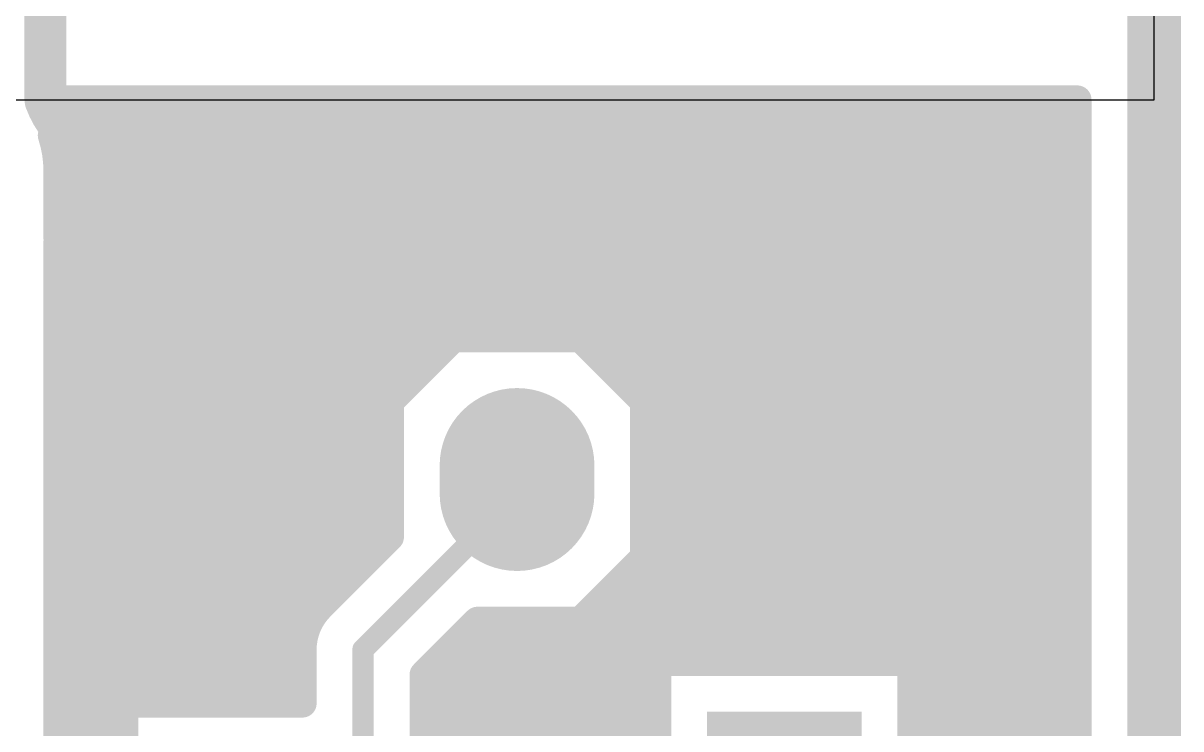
# Model space of a CAD drawing. Header units: inches. Extents: x 0 to 226, y 0 to 70.
# Drawn here: x 40.84 to 49.07, y 14.04 to 19.05 of the extents above; entities that cross this region are included whole.
import ezdxf

# ---------------------------------------------------------------- set-up
doc = ezdxf.new("R2010")
doc.units = ezdxf.units.IN
for name, color, linetype in [('Keep-Out Layer', 6, 'Continuous'), ('Multi-Layer', 9, 'Continuous'), ('Top Layer', 1, 'Continuous')]:
    doc.layers.add(name, color=color, linetype=linetype)

msp = doc.modelspace()

# ---------------------------------------------------------------- hatches: boundary and pattern name
at = {"layer": 'Top Layer'}
for points in [[(41.1504, 21.4081), (40.8504, 21.4081), (40.8504, 18.6081), (41.1504, 18.6081)], [(40.8504, 18.5388), (41.1504, 18.5388), (41.1504, 18.7149), (40.8504, 18.7149)], [(40.8504, 18.5065), (41.6928, 18.5065), (41.6928, 18.6081), (40.8504, 18.6081)]]:
    msp.add_hatch(color=1, dxfattribs=at).paths.add_polyline_path(points)

# ---------------------------------------------------------------- linework, layer by layer
at = {"layer": 'Keep-Out Layer'}
msp.add_lwpolyline([(48.881, 0, 0.381, 0.381, 0), (48.881, 24.8301, 0.381, 0.381, 0)], format="xyseb", dxfattribs=at)
at = {"layer": 'Multi-Layer'}
for p, q in [((48.881, 18.5065), (48.881, 24.8641)), ((29.4405, 18.5065), (48.881, 18.5065))]:
    msp.add_line(p, q, dxfattribs=at)
at = {"layer": 'Top Layer'}
for points in [[(41.0004, 18.7149, 0.2794, 0.2794, 0), (41.0004, 18.7581, 0.2794, 0.2794, 0)], [(41.1416, 18.2636, 0.2794, 0.2794, -0.109518), (40.9932, 18.4966, 0.2794, 0.2794, 0)], [(41.506, 18.5065, 0.2032, 0.2032, 0), (48.3349, 18.5065, 0.2032, 0.2032, 0)], [(41.506, 18.2525, 0.2032, 0.2032, 0), (41.506, 18.5065, 0.2032, 0.2032, 0)], [(41.6928, 14.2169, 0.2032, 0.2032, 0), (41.6928, 18.5065, 0.2032, 0.2032, 0)], [(41.896, 14.2169, 0.2032, 0.2032, 0), (41.896, 18.5065, 0.2032, 0.2032, 0)], [(42.0992, 14.2169, 0.2032, 0.2032, 0), (42.0992, 18.5065, 0.2032, 0.2032, 0)], [(42.3024, 14.2169, 0.2032, 0.2032, 0), (42.3024, 18.5065, 0.2032, 0.2032, 0)], [(42.5056, 14.2169, 0.2032, 0.2032, 0), (42.5056, 18.5065, 0.2032, 0.2032, 0)], [(42.7088, 14.2169, 0.2032, 0.2032, 0), (42.7088, 18.5065, 0.2032, 0.2032, 0)], [(42.912, 14.8562, 0.2032, 0.2032, 0), (42.912, 18.5065, 0.2032, 0.2032, 0)], [(43.1152, 15.066, 0.2032, 0.2032, 0), (43.1152, 18.5065, 0.2032, 0.2032, 0)], [(43.3184, 15.2692, 0.2032, 0.2032, 0), (43.3184, 18.5065, 0.2032, 0.2032, 0)], [(43.5216, 16.434, 0.2032, 0.2032, 0), (43.5216, 18.5065, 0.2032, 0.2032, 0)], [(43.7248, 16.6372, 0.2032, 0.2032, 0), (43.7248, 18.5065, 0.2032, 0.2032, 0)], [(43.928, 16.8127, 0.2032, 0.2032, 0), (43.928, 18.5065, 0.2032, 0.2032, 0)], [(44.1312, 16.8127, 0.2032, 0.2032, 0), (44.1312, 18.5065, 0.2032, 0.2032, 0)], [(44.3344, 16.8127, 0.2032, 0.2032, 0), (44.3344, 18.5065, 0.2032, 0.2032, 0)], [(44.5376, 16.8127, 0.2032, 0.2032, 0), (44.5376, 18.5065, 0.2032, 0.2032, 0)], [(44.7408, 16.8127, 0.2032, 0.2032, 0), (44.7408, 18.5065, 0.2032, 0.2032, 0)], [(44.944, 16.6745, 0.2032, 0.2032, 0), (44.944, 18.5065, 0.2032, 0.2032, 0)], [(45.1472, 16.4713, 0.2032, 0.2032, 0), (45.1472, 18.5065, 0.2032, 0.2032, 0)], [(45.3504, 14.5127, 0.2032, 0.2032, 0), (45.3504, 18.5065, 0.2032, 0.2032, 0)], [(45.5536, 14.5127, 0.2032, 0.2032, 0), (45.5536, 18.5065, 0.2032, 0.2032, 0)], [(45.7568, 14.5127, 0.2032, 0.2032, 0), (45.7568, 18.5065, 0.2032, 0.2032, 0)], [(45.96, 14.5127, 0.2032, 0.2032, 0), (45.96, 18.5065, 0.2032, 0.2032, 0)], [(46.1632, 14.5127, 0.2032, 0.2032, 0), (46.1632, 18.5065, 0.2032, 0.2032, 0)], [(46.3664, 14.5127, 0.2032, 0.2032, 0), (46.3664, 18.5065, 0.2032, 0.2032, 0)], [(46.5696, 14.5127, 0.2032, 0.2032, 0), (46.5696, 18.5065, 0.2032, 0.2032, 0)], [(46.7728, 14.5127, 0.2032, 0.2032, 0), (46.7728, 18.5065, 0.2032, 0.2032, 0)], [(46.976, 14.5127, 0.2032, 0.2032, 0), (46.976, 18.5065, 0.2032, 0.2032, 0)], [(47.1792, 0.5461, 0.2032, 0.2032, 0), (47.1792, 18.5065, 0.2032, 0.2032, 0)], [(47.3824, 0.5461, 0.2032, 0.2032, 0), (47.3824, 18.5065, 0.2032, 0.2032, 0)], [(47.5856, 0.5461, 0.2032, 0.2032, 0), (47.5856, 18.5065, 0.2032, 0.2032, 0)], [(47.7888, 0.5461, 0.2032, 0.2032, 0), (47.7888, 18.5065, 0.2032, 0.2032, 0)], [(47.992, 0.5461, 0.2032, 0.2032, 0), (47.992, 18.5065, 0.2032, 0.2032, 0)], [(48.1952, 0.5461, 0.2032, 0.2032, 0), (48.1952, 18.5065, 0.2032, 0.2032, 0)], [(48.3349, 0.5461, 0.2032, 0.2032, 0), (48.3349, 18.5065, 0.2032, 0.2032, 0)], [(41.506, 18.4041, 0.2032, 0.2032, 0), (48.3349, 18.4041, 0.2032, 0.2032, 0)], [(41.0482, 18.2525, 0.2032, 0.2032, 0), (41.506, 18.2525, 0.2032, 0.2032, 0)], [(41.0482, 18.2525, 0.2032, 0.2032, -0.078976), (41.0882, 18.001, 0.2032, 0.2032, 0)], [(41.0832, 18.0902, 0.2032, 0.2032, 0), (41.0832, 18.2525, 0.2032, 0.2032, 0)], [(41.2864, 12.8712, 0.2032, 0.2032, 0), (41.2864, 18.2525, 0.2032, 0.2032, 0)], [(41.4896, 12.606, 0.2032, 0.2032, 0), (41.4896, 18.2525, 0.2032, 0.2032, 0)], [(41.0631, 18.2009, 0.2032, 0.2032, 0), (48.3349, 18.2009, 0.2032, 0.2032, 0)], [(41.0882, 17.5236, 0.2032, 0.2032, 0), (41.0882, 18.001, 0.2032, 0.2032, 0)], [(41.0882, 17.9977, 0.2032, 0.2032, 0), (48.3349, 17.9977, 0.2032, 0.2032, 0)], [(41.0882, 17.7945, 0.2032, 0.2032, 0), (48.3349, 17.7945, 0.2032, 0.2032, 0)], [(41.0882, 17.5913, 0.2032, 0.2032, 0), (48.3349, 17.5913, 0.2032, 0.2032, 0)], [(41.0886, 13.5995, 0.2032, 0.2032, 0), (41.0886, 17.5013, 0.2032, 0.2032, 0)], [(41.0886, 17.3881, 0.2032, 0.2032, 0), (48.3349, 17.3881, 0.2032, 0.2032, 0)], [(41.0886, 17.1849, 0.2032, 0.2032, 0), (48.3349, 17.1849, 0.2032, 0.2032, 0)], [(41.0886, 16.9817, 0.2032, 0.2032, 0), (48.3349, 16.9817, 0.2032, 0.2032, 0)], [(41.0886, 16.7785, 0.2032, 0.2032, 0), (43.8661, 16.7785, 0.2032, 0.2032, 0)], [(43.4475, 16.3599, 0.2032, 0.2032, 0), (43.9003, 16.8127, 0.2032, 0.2032, 0)], [(43.9003, 16.8127, 0.2032, 0.2032, 0), (44.8059, 16.8127, 0.2032, 0.2032, 0)], [(44.8059, 16.8127, 0.2032, 0.2032, 0), (45.2587, 16.3599, 0.2032, 0.2032, 0)], [(44.8401, 16.7785, 0.2032, 0.2032, 0), (48.3349, 16.7785, 0.2032, 0.2032, 0)], [(41.0886, 16.5753, 0.2032, 0.2032, 0), (43.6629, 16.5753, 0.2032, 0.2032, 0)], [(45.0433, 16.5753, 0.2032, 0.2032, 0), (48.3349, 16.5753, 0.2032, 0.2032, 0)], [(41.0886, 16.3721, 0.2032, 0.2032, 0), (43.4597, 16.3721, 0.2032, 0.2032, 0)], [(43.4475, 15.3982, 0.2032, 0.2032, 0), (43.4475, 16.3599, 0.2032, 0.2032, 0)], [(45.2465, 16.3721, 0.2032, 0.2032, 0), (48.3349, 16.3721, 0.2032, 0.2032, 0)], [(45.2587, 15.2543, 0.2032, 0.2032, 0), (45.2587, 16.3599, 0.2032, 0.2032, 0)], [(44.3531, 15.7071, 1.1, 1.1, 0), (44.3531, 15.9071, 1.1, 1.1, 0)], [(41.0886, 16.1689, 0.2032, 0.2032, 0), (43.4475, 16.1689, 0.2032, 0.2032, 0)], [(45.2587, 16.1689, 0.2032, 0.2032, 0), (48.3349, 16.1689, 0.2032, 0.2032, 0)], [(41.0886, 15.9657, 0.2032, 0.2032, 0), (43.4475, 15.9657, 0.2032, 0.2032, 0)], [(45.2587, 15.9657, 0.2032, 0.2032, 0), (48.3349, 15.9657, 0.2032, 0.2032, 0)], [(43.2588, 14.5989, 0.1524, 0.1524, 0), (44.4872, 15.8273, 0.1524, 0.1524, 0)], [(41.0886, 15.7625, 0.2032, 0.2032, 0), (43.4475, 15.7625, 0.2032, 0.2032, 0)], [(45.2587, 15.7625, 0.2032, 0.2032, 0), (48.3349, 15.7625, 0.2032, 0.2032, 0)], [(41.0886, 15.5593, 0.2032, 0.2032, 0), (43.4475, 15.5593, 0.2032, 0.2032, 0)], [(45.2587, 15.5593, 0.2032, 0.2032, 0), (48.3349, 15.5593, 0.2032, 0.2032, 0)], [(42.9539, 14.9047, 0.2032, 0.2032, 0), (43.4475, 15.3982, 0.2032, 0.2032, 0)], [(41.0886, 15.3561, 0.2032, 0.2032, 0), (43.4053, 15.3561, 0.2032, 0.2032, 0)], [(45.2587, 15.3561, 0.2032, 0.2032, 0), (48.3349, 15.3561, 0.2032, 0.2032, 0)], [(44.8059, 14.8015, 0.2032, 0.2032, 0), (45.2587, 15.2543, 0.2032, 0.2032, 0)], [(41.0886, 15.1529, 0.2032, 0.2032, 0), (43.2021, 15.1529, 0.2032, 0.2032, 0)], [(45.1472, 12.9805, 0.2032, 0.2032, 0), (45.1472, 15.1428, 0.2032, 0.2032, 0)], [(45.1573, 15.1529, 0.2032, 0.2032, 0), (48.3349, 15.1529, 0.2032, 0.2032, 0)], [(41.0886, 14.9497, 0.2032, 0.2032, 0), (42.9989, 14.9497, 0.2032, 0.2032, 0)], [(42.827, 14.5989, 0.2032, 0.2032, -0.199327), (42.9539, 14.9047, 0.2032, 0.2032, 0)], [(42.827, 14.5989, 0.2032, 0.2032, -0.198912), (42.9534, 14.9042, 0.2032, 0.2032, 0)], [(44.944, 12.9805, 0.2032, 0.2032, 0), (44.944, 14.9396, 0.2032, 0.2032, 0)], [(44.9541, 14.9497, 0.2032, 0.2032, 0), (48.3349, 14.9497, 0.2032, 0.2032, 0)], [(43.6906, 14.42, 0.2032, 0.2032, 0), (44.072, 14.8015, 0.2032, 0.2032, 0)], [(44.072, 14.8015, 0.2032, 0.2032, 0), (44.8059, 14.8015, 0.2032, 0.2032, 0)], [(44.1312, 12.9805, 0.2032, 0.2032, 0), (44.1312, 14.8015, 0.2032, 0.2032, 0)], [(44.3344, 12.9805, 0.2032, 0.2032, 0), (44.3344, 14.8015, 0.2032, 0.2032, 0)], [(44.5376, 12.9805, 0.2032, 0.2032, 0), (44.5376, 14.8015, 0.2032, 0.2032, 0)], [(44.7408, 12.9805, 0.2032, 0.2032, 0), (44.7408, 14.8015, 0.2032, 0.2032, 0)], [(41.0886, 14.7465, 0.2032, 0.2032, 0), (42.853, 14.7465, 0.2032, 0.2032, 0)], [(44.017, 14.7465, 0.2032, 0.2032, 0), (48.3349, 14.7465, 0.2032, 0.2032, 0)], [(43.928, 12.9805, 0.2032, 0.2032, 0), (43.928, 14.6575, 0.2032, 0.2032, 0)], [(42.827, 14.2169, 0.2032, 0.2032, 0), (42.827, 14.5989, 0.2032, 0.2032, 0)], [(43.2588, 12.9394, 0.1524, 0.1524, 0), (43.2588, 14.5989, 0.1524, 0.1524, 0)], [(41.0886, 14.5433, 0.2032, 0.2032, 0), (42.827, 14.5433, 0.2032, 0.2032, 0)], [(43.8138, 14.5433, 0.2032, 0.2032, 0), (48.3349, 14.5433, 0.2032, 0.2032, 0)], [(45.3475, 14.5127, 0.2032, 0.2032, 0), (47.1587, 14.5127, 0.2032, 0.2032, 0)], [(45.3475, 13.0597, 0.2032, 0.2032, 0), (45.3475, 14.5127, 0.2032, 0.2032, 0)], [(47.1587, 12.5015, 0.2032, 0.2032, 0), (47.1587, 14.5127, 0.2032, 0.2032, 0)], [(43.6906, 12.9805, 0.2032, 0.2032, 0), (43.6906, 14.42, 0.2032, 0.2032, 0)], [(43.7248, 12.9805, 0.2032, 0.2032, 0), (43.7248, 14.4543, 0.2032, 0.2032, 0)], [(41.0886, 14.3401, 0.2032, 0.2032, 0), (42.827, 14.3401, 0.2032, 0.2032, 0)], [(43.6906, 14.3401, 0.2032, 0.2032, 0), (45.3475, 14.3401, 0.2032, 0.2032, 0)], [(47.1587, 14.3401, 0.2032, 0.2032, 0), (48.3349, 14.3401, 0.2032, 0.2032, 0)], [(41.0886, 14.1369, 0.2032, 0.2032, 0), (41.5595, 14.1369, 0.2032, 0.2032, 0)], [(41.5595, 12.5757, 0.2032, 0.2032, 0), (41.5595, 14.2169, 0.2032, 0.2032, 0)], [(41.5595, 14.2169, 0.2032, 0.2032, 0), (42.827, 14.2169, 0.2032, 0.2032, 0)], [(43.6906, 14.1369, 0.2032, 0.2032, 0), (45.3475, 14.1369, 0.2032, 0.2032, 0)], [(47.1587, 14.1369, 0.2032, 0.2032, 0), (48.3349, 14.1369, 0.2032, 0.2032, 0)], [(41.0886, 13.9337, 0.2032, 0.2032, 0), (41.5595, 13.9337, 0.2032, 0.2032, 0)], [(43.6906, 13.9337, 0.2032, 0.2032, 0), (45.3475, 13.9337, 0.2032, 0.2032, 0)], [(47.1587, 13.9337, 0.2032, 0.2032, 0), (48.3349, 13.9337, 0.2032, 0.2032, 0)]]:
    msp.add_lwpolyline(points, format="xyseb", dxfattribs=at)
for points in [[(40.9306, 18.7581, 0.1397, 0.1397, 1), (41.0703, 18.7581, 0.1397, 0.1397, 1)], [(40.9306, 18.7149, 0.1397, 0.1397, 1), (41.0703, 18.7149, 0.1397, 0.1397, 1)], [(40.9233, 18.4966, 0.1397, 0.1397, 1), (41.063, 18.4966, 0.1397, 0.1397, 1)], [(41.4552, 18.5065, 0.1016, 0.1016, 1), (41.5568, 18.5065, 0.1016, 0.1016, 1)], [(41.4552, 18.5065, 0.1016, 0.1016, 1), (41.5568, 18.5065, 0.1016, 0.1016, 1)], [(41.642, 18.5065, 0.1016, 0.1016, 1), (41.7436, 18.5065, 0.1016, 0.1016, 1)], [(41.8452, 18.5065, 0.1016, 0.1016, 1), (41.9468, 18.5065, 0.1016, 0.1016, 1)], [(42.0484, 18.5065, 0.1016, 0.1016, 1), (42.15, 18.5065, 0.1016, 0.1016, 1)], [(42.2516, 18.5065, 0.1016, 0.1016, 1), (42.3532, 18.5065, 0.1016, 0.1016, 1)], [(42.4548, 18.5065, 0.1016, 0.1016, 1), (42.5564, 18.5065, 0.1016, 0.1016, 1)], [(42.658, 18.5065, 0.1016, 0.1016, 1), (42.7596, 18.5065, 0.1016, 0.1016, 1)], [(42.8612, 18.5065, 0.1016, 0.1016, 1), (42.9628, 18.5065, 0.1016, 0.1016, 1)], [(43.0644, 18.5065, 0.1016, 0.1016, 1), (43.166, 18.5065, 0.1016, 0.1016, 1)], [(43.2676, 18.5065, 0.1016, 0.1016, 1), (43.3692, 18.5065, 0.1016, 0.1016, 1)], [(43.4708, 18.5065, 0.1016, 0.1016, 1), (43.5724, 18.5065, 0.1016, 0.1016, 1)], [(43.674, 18.5065, 0.1016, 0.1016, 1), (43.7756, 18.5065, 0.1016, 0.1016, 1)], [(43.8772, 18.5065, 0.1016, 0.1016, 1), (43.9788, 18.5065, 0.1016, 0.1016, 1)], [(44.0804, 18.5065, 0.1016, 0.1016, 1), (44.182, 18.5065, 0.1016, 0.1016, 1)], [(44.2836, 18.5065, 0.1016, 0.1016, 1), (44.3852, 18.5065, 0.1016, 0.1016, 1)], [(44.4868, 18.5065, 0.1016, 0.1016, 1), (44.5884, 18.5065, 0.1016, 0.1016, 1)], [(44.69, 18.5065, 0.1016, 0.1016, 1), (44.7916, 18.5065, 0.1016, 0.1016, 1)], [(44.8932, 18.5065, 0.1016, 0.1016, 1), (44.9948, 18.5065, 0.1016, 0.1016, 1)], [(45.0964, 18.5065, 0.1016, 0.1016, 1), (45.198, 18.5065, 0.1016, 0.1016, 1)], [(45.2996, 18.5065, 0.1016, 0.1016, 1), (45.4012, 18.5065, 0.1016, 0.1016, 1)], [(45.5028, 18.5065, 0.1016, 0.1016, 1), (45.6044, 18.5065, 0.1016, 0.1016, 1)], [(45.706, 18.5065, 0.1016, 0.1016, 1), (45.8076, 18.5065, 0.1016, 0.1016, 1)], [(45.9092, 18.5065, 0.1016, 0.1016, 1), (46.0108, 18.5065, 0.1016, 0.1016, 1)], [(46.1124, 18.5065, 0.1016, 0.1016, 1), (46.214, 18.5065, 0.1016, 0.1016, 1)], [(46.3156, 18.5065, 0.1016, 0.1016, 1), (46.4172, 18.5065, 0.1016, 0.1016, 1)], [(46.5188, 18.5065, 0.1016, 0.1016, 1), (46.6204, 18.5065, 0.1016, 0.1016, 1)], [(46.722, 18.5065, 0.1016, 0.1016, 1), (46.8236, 18.5065, 0.1016, 0.1016, 1)], [(46.9252, 18.5065, 0.1016, 0.1016, 1), (47.0268, 18.5065, 0.1016, 0.1016, 1)], [(47.1284, 18.5065, 0.1016, 0.1016, 1), (47.23, 18.5065, 0.1016, 0.1016, 1)], [(47.3316, 18.5065, 0.1016, 0.1016, 1), (47.4332, 18.5065, 0.1016, 0.1016, 1)], [(47.5348, 18.5065, 0.1016, 0.1016, 1), (47.6364, 18.5065, 0.1016, 0.1016, 1)], [(47.738, 18.5065, 0.1016, 0.1016, 1), (47.8396, 18.5065, 0.1016, 0.1016, 1)], [(47.9412, 18.5065, 0.1016, 0.1016, 1), (48.0428, 18.5065, 0.1016, 0.1016, 1)], [(48.1444, 18.5065, 0.1016, 0.1016, 1), (48.246, 18.5065, 0.1016, 0.1016, 1)], [(48.2841, 18.5065, 0.1016, 0.1016, 1), (48.3857, 18.5065, 0.1016, 0.1016, 1)], [(48.2841, 18.5065, 0.1016, 0.1016, 1), (48.3857, 18.5065, 0.1016, 0.1016, 1)], [(41.1704, 18.2596, 0.3048, 0.3048, 1), (41.4752, 18.2596, 0.3048, 0.3048, 1)], [(42.0069, 18.2713, 0.3048, 0.3048, 1), (42.3117, 18.2713, 0.3048, 0.3048, 1)], [(42.8578, 18.2713, 0.3048, 0.3048, 1), (43.1626, 18.2713, 0.3048, 0.3048, 1)], [(43.7088, 18.2713, 0.3048, 0.3048, 1), (44.0136, 18.2713, 0.3048, 0.3048, 1)], [(44.5598, 18.2713, 0.3048, 0.3048, 1), (44.8646, 18.2713, 0.3048, 0.3048, 1)], [(45.4107, 18.2713, 0.3048, 0.3048, 1), (45.7155, 18.2713, 0.3048, 0.3048, 1)], [(46.2617, 18.2713, 0.3048, 0.3048, 1), (46.5665, 18.2713, 0.3048, 0.3048, 1)], [(47.1126, 18.2713, 0.3048, 0.3048, 1), (47.4174, 18.2713, 0.3048, 0.3048, 1)], [(41.4552, 18.4041, 0.1016, 0.1016, 1), (41.5568, 18.4041, 0.1016, 0.1016, 1)], [(48.2841, 18.4041, 0.1016, 0.1016, 1), (48.3857, 18.4041, 0.1016, 0.1016, 1)], [(40.9974, 18.2525, 0.1016, 0.1016, 1), (41.099, 18.2525, 0.1016, 0.1016, 1)], [(40.9974, 18.2525, 0.1016, 0.1016, 1), (41.099, 18.2525, 0.1016, 0.1016, 1)], [(41.0324, 18.2525, 0.1016, 0.1016, 1), (41.134, 18.2525, 0.1016, 0.1016, 1)], [(41.0718, 18.2636, 0.1397, 0.1397, 1), (41.2115, 18.2636, 0.1397, 0.1397, 1)], [(41.2356, 18.2525, 0.1016, 0.1016, 1), (41.3372, 18.2525, 0.1016, 0.1016, 1)], [(41.4388, 18.2525, 0.1016, 0.1016, 1), (41.5404, 18.2525, 0.1016, 0.1016, 1)], [(41.4552, 18.2525, 0.1016, 0.1016, 1), (41.5568, 18.2525, 0.1016, 0.1016, 1)], [(41.4552, 18.2525, 0.1016, 0.1016, 1), (41.5568, 18.2525, 0.1016, 0.1016, 1)], [(41.0123, 18.2009, 0.1016, 0.1016, 1), (41.1139, 18.2009, 0.1016, 0.1016, 1)], [(48.2841, 18.2009, 0.1016, 0.1016, 1), (48.3857, 18.2009, 0.1016, 0.1016, 1)], [(41.0324, 18.0902, 0.1016, 0.1016, 1), (41.134, 18.0902, 0.1016, 0.1016, 1)], [(41.0374, 18.001, 0.1016, 0.1016, 1), (41.139, 18.001, 0.1016, 0.1016, 1)], [(41.0374, 18.001, 0.1016, 0.1016, 1), (41.139, 18.001, 0.1016, 0.1016, 1)], [(41.0374, 17.9977, 0.1016, 0.1016, 1), (41.139, 17.9977, 0.1016, 0.1016, 1)], [(48.2841, 17.9977, 0.1016, 0.1016, 1), (48.3857, 17.9977, 0.1016, 0.1016, 1)], [(41.0374, 17.7945, 0.1016, 0.1016, 1), (41.139, 17.7945, 0.1016, 0.1016, 1)], [(48.2841, 17.7945, 0.1016, 0.1016, 1), (48.3857, 17.7945, 0.1016, 0.1016, 1)], [(41.0374, 17.5913, 0.1016, 0.1016, 1), (41.139, 17.5913, 0.1016, 0.1016, 1)], [(41.1932, 17.4073, 0.3048, 0.3048, 1), (41.498, 17.4073, 0.3048, 0.3048, 1)], [(42.3277, 17.4414, 0.3048, 0.3048, 1), (42.6325, 17.4414, 0.3048, 0.3048, 1)], [(44.2581, 17.3396, 0.3556, 0.3556, 1), (44.6137, 17.3396, 0.3556, 0.3556, 1)], [(48.2841, 17.5913, 0.1016, 0.1016, 1), (48.3857, 17.5913, 0.1016, 0.1016, 1)], [(41.0374, 17.5236, 0.1016, 0.1016, 1), (41.139, 17.5236, 0.1016, 0.1016, 1)], [(46.9574, 17.3294, 0.3556, 0.3556, 1), (47.313, 17.3294, 0.3556, 0.3556, 1)], [(41.0378, 17.5013, 0.1016, 0.1016, 1), (41.1394, 17.5013, 0.1016, 0.1016, 1)], [(45.3326, 17.2784, 0.3048, 0.3048, 1), (45.6374, 17.2784, 0.3048, 0.3048, 1)], [(41.0378, 17.3881, 0.1016, 0.1016, 1), (41.1394, 17.3881, 0.1016, 0.1016, 1)], [(48.2841, 17.3881, 0.1016, 0.1016, 1), (48.3857, 17.3881, 0.1016, 0.1016, 1)], [(41.0378, 17.1849, 0.1016, 0.1016, 1), (41.1394, 17.1849, 0.1016, 0.1016, 1)], [(43.1426, 17.034, 0.3048, 0.3048, 1), (43.4474, 17.034, 0.3048, 0.3048, 1)], [(48.2841, 17.1849, 0.1016, 0.1016, 1), (48.3857, 17.1849, 0.1016, 0.1016, 1)], [(41.0378, 16.9817, 0.1016, 0.1016, 1), (41.1394, 16.9817, 0.1016, 0.1016, 1)], [(48.2841, 16.9817, 0.1016, 0.1016, 1), (48.3857, 16.9817, 0.1016, 0.1016, 1)], [(41.0378, 16.7785, 0.1016, 0.1016, 1), (41.1394, 16.7785, 0.1016, 0.1016, 1)], [(42.4929, 16.6311, 0.3048, 0.3048, 1), (42.7977, 16.6311, 0.3048, 0.3048, 1)], [(43.8153, 16.7785, 0.1016, 0.1016, 1), (43.9169, 16.7785, 0.1016, 0.1016, 1)], [(43.8495, 16.8127, 0.1016, 0.1016, 1), (43.9511, 16.8127, 0.1016, 0.1016, 1)], [(43.8495, 16.8127, 0.1016, 0.1016, 1), (43.9511, 16.8127, 0.1016, 0.1016, 1)], [(43.8772, 16.8127, 0.1016, 0.1016, 1), (43.9788, 16.8127, 0.1016, 0.1016, 1)], [(44.0804, 16.8127, 0.1016, 0.1016, 1), (44.182, 16.8127, 0.1016, 0.1016, 1)], [(44.2836, 16.8127, 0.1016, 0.1016, 1), (44.3852, 16.8127, 0.1016, 0.1016, 1)], [(44.4868, 16.8127, 0.1016, 0.1016, 1), (44.5884, 16.8127, 0.1016, 0.1016, 1)], [(44.69, 16.8127, 0.1016, 0.1016, 1), (44.7916, 16.8127, 0.1016, 0.1016, 1)], [(44.7551, 16.8127, 0.1016, 0.1016, 1), (44.8567, 16.8127, 0.1016, 0.1016, 1)], [(44.7551, 16.8127, 0.1016, 0.1016, 1), (44.8567, 16.8127, 0.1016, 0.1016, 1)], [(44.7893, 16.7785, 0.1016, 0.1016, 1), (44.8909, 16.7785, 0.1016, 0.1016, 1)], [(46.5175, 16.5973, 0.3048, 0.3048, 1), (46.8223, 16.5973, 0.3048, 0.3048, 1)], [(48.2841, 16.7785, 0.1016, 0.1016, 1), (48.3857, 16.7785, 0.1016, 0.1016, 1)], [(41.1704, 16.4989, 0.3048, 0.3048, 1), (41.4752, 16.4989, 0.3048, 0.3048, 1)], [(43.674, 16.6372, 0.1016, 0.1016, 1), (43.7756, 16.6372, 0.1016, 0.1016, 1)], [(44.8932, 16.6745, 0.1016, 0.1016, 1), (44.9948, 16.6745, 0.1016, 0.1016, 1)], [(41.0378, 16.5753, 0.1016, 0.1016, 1), (41.1394, 16.5753, 0.1016, 0.1016, 1)], [(43.6121, 16.5753, 0.1016, 0.1016, 1), (43.7137, 16.5753, 0.1016, 0.1016, 1)], [(44.9925, 16.5753, 0.1016, 0.1016, 1), (45.0941, 16.5753, 0.1016, 0.1016, 1)], [(48.2841, 16.5753, 0.1016, 0.1016, 1), (48.3857, 16.5753, 0.1016, 0.1016, 1)], [(45.0964, 16.4713, 0.1016, 0.1016, 1), (45.198, 16.4713, 0.1016, 0.1016, 1)], [(41.0378, 16.3721, 0.1016, 0.1016, 1), (41.1394, 16.3721, 0.1016, 0.1016, 1)], [(43.3967, 16.3599, 0.1016, 0.1016, 1), (43.4983, 16.3599, 0.1016, 0.1016, 1)], [(43.3967, 16.3599, 0.1016, 0.1016, 1), (43.4983, 16.3599, 0.1016, 0.1016, 1)], [(43.4089, 16.3721, 0.1016, 0.1016, 1), (43.5105, 16.3721, 0.1016, 0.1016, 1)], [(43.4708, 16.434, 0.1016, 0.1016, 1), (43.5724, 16.434, 0.1016, 0.1016, 1)], [(45.1957, 16.3721, 0.1016, 0.1016, 1), (45.2973, 16.3721, 0.1016, 0.1016, 1)], [(45.2079, 16.3599, 0.1016, 0.1016, 1), (45.3095, 16.3599, 0.1016, 0.1016, 1)], [(45.2079, 16.3599, 0.1016, 0.1016, 1), (45.3095, 16.3599, 0.1016, 0.1016, 1)], [(48.2841, 16.3721, 0.1016, 0.1016, 1), (48.3857, 16.3721, 0.1016, 0.1016, 1)], [(44.0781, 15.9071, 0.55, 0.55, 1), (44.6281, 15.9071, 0.55, 0.55, 1)], [(47.3117, 16.1453, 0.3048, 0.3048, 1), (47.6165, 16.1453, 0.3048, 0.3048, 1)], [(41.0378, 16.1689, 0.1016, 0.1016, 1), (41.1394, 16.1689, 0.1016, 0.1016, 1)], [(43.3967, 16.1689, 0.1016, 0.1016, 1), (43.4983, 16.1689, 0.1016, 0.1016, 1)], [(44.0781, 15.7071, 0.55, 0.55, 1), (44.6281, 15.7071, 0.55, 0.55, 1)], [(45.2079, 16.1689, 0.1016, 0.1016, 1), (45.3095, 16.1689, 0.1016, 0.1016, 1)], [(48.2841, 16.1689, 0.1016, 0.1016, 1), (48.3857, 16.1689, 0.1016, 0.1016, 1)], [(41.0378, 15.9657, 0.1016, 0.1016, 1), (41.1394, 15.9657, 0.1016, 0.1016, 1)], [(42.0785, 15.7097, 0.3556, 0.3556, 1), (42.4341, 15.7097, 0.3556, 0.3556, 1)], [(43.3967, 15.9657, 0.1016, 0.1016, 1), (43.4983, 15.9657, 0.1016, 0.1016, 1)], [(45.2079, 15.9657, 0.1016, 0.1016, 1), (45.3095, 15.9657, 0.1016, 0.1016, 1)], [(48.2841, 15.9657, 0.1016, 0.1016, 1), (48.3857, 15.9657, 0.1016, 0.1016, 1)], [(41.1704, 15.678, 0.3048, 0.3048, 1), (41.4752, 15.678, 0.3048, 0.3048, 1)], [(44.4491, 15.8273, 0.0762, 0.0762, 1), (44.5253, 15.8273, 0.0762, 0.0762, 1)], [(41.0378, 15.7625, 0.1016, 0.1016, 1), (41.1394, 15.7625, 0.1016, 0.1016, 1)], [(43.3967, 15.7625, 0.1016, 0.1016, 1), (43.4983, 15.7625, 0.1016, 0.1016, 1)], [(45.2079, 15.7625, 0.1016, 0.1016, 1), (45.3095, 15.7625, 0.1016, 0.1016, 1)], [(48.2841, 15.7625, 0.1016, 0.1016, 1), (48.3857, 15.7625, 0.1016, 0.1016, 1)], [(41.0378, 15.5593, 0.1016, 0.1016, 1), (41.1394, 15.5593, 0.1016, 0.1016, 1)], [(43.3967, 15.5593, 0.1016, 0.1016, 1), (43.4983, 15.5593, 0.1016, 0.1016, 1)], [(45.2079, 15.5593, 0.1016, 0.1016, 1), (45.3095, 15.5593, 0.1016, 0.1016, 1)], [(48.2841, 15.5593, 0.1016, 0.1016, 1), (48.3857, 15.5593, 0.1016, 0.1016, 1)], [(43.3967, 15.3982, 0.1016, 0.1016, 1), (43.4983, 15.3982, 0.1016, 0.1016, 1)], [(43.3967, 15.3982, 0.1016, 0.1016, 1), (43.4983, 15.3982, 0.1016, 0.1016, 1)], [(41.0378, 15.3561, 0.1016, 0.1016, 1), (41.1394, 15.3561, 0.1016, 0.1016, 1)], [(43.3545, 15.3561, 0.1016, 0.1016, 1), (43.4561, 15.3561, 0.1016, 0.1016, 1)], [(45.2079, 15.3561, 0.1016, 0.1016, 1), (45.3095, 15.3561, 0.1016, 0.1016, 1)], [(48.2841, 15.3561, 0.1016, 0.1016, 1), (48.3857, 15.3561, 0.1016, 0.1016, 1)], [(43.2676, 15.2692, 0.1016, 0.1016, 1), (43.3692, 15.2692, 0.1016, 0.1016, 1)], [(45.2079, 15.2543, 0.1016, 0.1016, 1), (45.3095, 15.2543, 0.1016, 0.1016, 1)], [(45.2079, 15.2543, 0.1016, 0.1016, 1), (45.3095, 15.2543, 0.1016, 0.1016, 1)], [(41.0378, 15.1529, 0.1016, 0.1016, 1), (41.1394, 15.1529, 0.1016, 0.1016, 1)], [(43.1513, 15.1529, 0.1016, 0.1016, 1), (43.2529, 15.1529, 0.1016, 0.1016, 1)], [(45.0964, 15.1428, 0.1016, 0.1016, 1), (45.198, 15.1428, 0.1016, 0.1016, 1)], [(45.1065, 15.1529, 0.1016, 0.1016, 1), (45.2081, 15.1529, 0.1016, 0.1016, 1)], [(48.2841, 15.1529, 0.1016, 0.1016, 1), (48.3857, 15.1529, 0.1016, 0.1016, 1)], [(41.1704, 14.8571, 0.3048, 0.3048, 1), (41.4752, 14.8571, 0.3048, 0.3048, 1)], [(43.0644, 15.066, 0.1016, 0.1016, 1), (43.166, 15.066, 0.1016, 0.1016, 1)], [(46.8429, 14.8831, 0.3048, 0.3048, 1), (47.1477, 14.8831, 0.3048, 0.3048, 1)], [(41.0378, 14.9497, 0.1016, 0.1016, 1), (41.1394, 14.9497, 0.1016, 0.1016, 1)], [(42.9026, 14.9042, 0.1016, 0.1016, 1), (43.0042, 14.9042, 0.1016, 0.1016, 1)], [(42.9031, 14.9047, 0.1016, 0.1016, 1), (43.0047, 14.9047, 0.1016, 0.1016, 1)], [(42.9031, 14.9047, 0.1016, 0.1016, 1), (43.0047, 14.9047, 0.1016, 0.1016, 1)], [(42.9481, 14.9497, 0.1016, 0.1016, 1), (43.0497, 14.9497, 0.1016, 0.1016, 1)], [(44.8932, 14.9396, 0.1016, 0.1016, 1), (44.9948, 14.9396, 0.1016, 0.1016, 1)], [(44.9033, 14.9497, 0.1016, 0.1016, 1), (45.0049, 14.9497, 0.1016, 0.1016, 1)], [(47.683, 14.7154, 0.3048, 0.3048, 1), (47.9878, 14.7154, 0.3048, 0.3048, 1)], [(48.2841, 14.9497, 0.1016, 0.1016, 1), (48.3857, 14.9497, 0.1016, 0.1016, 1)], [(42.8612, 14.8562, 0.1016, 0.1016, 1), (42.9628, 14.8562, 0.1016, 0.1016, 1)], [(44.0212, 14.8015, 0.1016, 0.1016, 1), (44.1228, 14.8015, 0.1016, 0.1016, 1)], [(44.0212, 14.8015, 0.1016, 0.1016, 1), (44.1228, 14.8015, 0.1016, 0.1016, 1)], [(44.0804, 14.8015, 0.1016, 0.1016, 1), (44.182, 14.8015, 0.1016, 0.1016, 1)], [(44.2836, 14.8015, 0.1016, 0.1016, 1), (44.3852, 14.8015, 0.1016, 0.1016, 1)], [(44.4868, 14.8015, 0.1016, 0.1016, 1), (44.5884, 14.8015, 0.1016, 0.1016, 1)], [(44.69, 14.8015, 0.1016, 0.1016, 1), (44.7916, 14.8015, 0.1016, 0.1016, 1)], [(44.7551, 14.8015, 0.1016, 0.1016, 1), (44.8567, 14.8015, 0.1016, 0.1016, 1)], [(44.7551, 14.8015, 0.1016, 0.1016, 1), (44.8567, 14.8015, 0.1016, 0.1016, 1)], [(41.0378, 14.7465, 0.1016, 0.1016, 1), (41.1394, 14.7465, 0.1016, 0.1016, 1)], [(42.8022, 14.7465, 0.1016, 0.1016, 1), (42.9038, 14.7465, 0.1016, 0.1016, 1)], [(43.9662, 14.7465, 0.1016, 0.1016, 1), (44.0678, 14.7465, 0.1016, 0.1016, 1)], [(48.2841, 14.7465, 0.1016, 0.1016, 1), (48.3857, 14.7465, 0.1016, 0.1016, 1)], [(43.8772, 14.6575, 0.1016, 0.1016, 1), (43.9788, 14.6575, 0.1016, 0.1016, 1)], [(44.19, 14.4359, 0.3048, 0.3048, 1), (44.4948, 14.4359, 0.3048, 0.3048, 1)], [(42.7762, 14.5989, 0.1016, 0.1016, 1), (42.8778, 14.5989, 0.1016, 0.1016, 1)], [(42.7762, 14.5989, 0.1016, 0.1016, 1), (42.8778, 14.5989, 0.1016, 0.1016, 1)], [(42.7762, 14.5989, 0.1016, 0.1016, 1), (42.8778, 14.5989, 0.1016, 0.1016, 1)], [(43.2207, 14.5989, 0.0762, 0.0762, 1), (43.2969, 14.5989, 0.0762, 0.0762, 1)], [(43.2207, 14.5989, 0.0762, 0.0762, 1), (43.2969, 14.5989, 0.0762, 0.0762, 1)], [(41.0378, 14.5433, 0.1016, 0.1016, 1), (41.1394, 14.5433, 0.1016, 0.1016, 1)], [(42.7762, 14.5433, 0.1016, 0.1016, 1), (42.8778, 14.5433, 0.1016, 0.1016, 1)], [(43.763, 14.5433, 0.1016, 0.1016, 1), (43.8646, 14.5433, 0.1016, 0.1016, 1)], [(45.2967, 14.5127, 0.1016, 0.1016, 1), (45.3983, 14.5127, 0.1016, 0.1016, 1)], [(45.2967, 14.5127, 0.1016, 0.1016, 1), (45.3983, 14.5127, 0.1016, 0.1016, 1)], [(45.2996, 14.5127, 0.1016, 0.1016, 1), (45.4012, 14.5127, 0.1016, 0.1016, 1)], [(45.5028, 14.5127, 0.1016, 0.1016, 1), (45.6044, 14.5127, 0.1016, 0.1016, 1)], [(45.706, 14.5127, 0.1016, 0.1016, 1), (45.8076, 14.5127, 0.1016, 0.1016, 1)], [(45.9092, 14.5127, 0.1016, 0.1016, 1), (46.0108, 14.5127, 0.1016, 0.1016, 1)], [(46.1124, 14.5127, 0.1016, 0.1016, 1), (46.214, 14.5127, 0.1016, 0.1016, 1)], [(46.3156, 14.5127, 0.1016, 0.1016, 1), (46.4172, 14.5127, 0.1016, 0.1016, 1)], [(46.5188, 14.5127, 0.1016, 0.1016, 1), (46.6204, 14.5127, 0.1016, 0.1016, 1)], [(46.722, 14.5127, 0.1016, 0.1016, 1), (46.8236, 14.5127, 0.1016, 0.1016, 1)], [(46.9252, 14.5127, 0.1016, 0.1016, 1), (47.0268, 14.5127, 0.1016, 0.1016, 1)], [(47.1079, 14.5127, 0.1016, 0.1016, 1), (47.2095, 14.5127, 0.1016, 0.1016, 1)], [(47.1079, 14.5127, 0.1016, 0.1016, 1), (47.2095, 14.5127, 0.1016, 0.1016, 1)], [(48.2841, 14.5433, 0.1016, 0.1016, 1), (48.3857, 14.5433, 0.1016, 0.1016, 1)], [(43.6398, 14.42, 0.1016, 0.1016, 1), (43.7414, 14.42, 0.1016, 0.1016, 1)], [(43.6398, 14.42, 0.1016, 0.1016, 1), (43.7414, 14.42, 0.1016, 0.1016, 1)], [(43.674, 14.4543, 0.1016, 0.1016, 1), (43.7756, 14.4543, 0.1016, 0.1016, 1)], [(41.0378, 14.3401, 0.1016, 0.1016, 1), (41.1394, 14.3401, 0.1016, 0.1016, 1)], [(42.7762, 14.3401, 0.1016, 0.1016, 1), (42.8778, 14.3401, 0.1016, 0.1016, 1)], [(43.6398, 14.3401, 0.1016, 0.1016, 1), (43.7414, 14.3401, 0.1016, 0.1016, 1)], [(45.2967, 14.3401, 0.1016, 0.1016, 1), (45.3983, 14.3401, 0.1016, 0.1016, 1)], [(47.1079, 14.3401, 0.1016, 0.1016, 1), (47.2095, 14.3401, 0.1016, 0.1016, 1)], [(48.2841, 14.3401, 0.1016, 0.1016, 1), (48.3857, 14.3401, 0.1016, 0.1016, 1)], [(41.1704, 14.0362, 0.3048, 0.3048, 1), (41.4752, 14.0362, 0.3048, 0.3048, 1)], [(41.0378, 14.1369, 0.1016, 0.1016, 1), (41.1394, 14.1369, 0.1016, 0.1016, 1)], [(41.5087, 14.2169, 0.1016, 0.1016, 1), (41.6103, 14.2169, 0.1016, 0.1016, 1)], [(41.5087, 14.2169, 0.1016, 0.1016, 1), (41.6103, 14.2169, 0.1016, 0.1016, 1)], [(41.5087, 14.1369, 0.1016, 0.1016, 1), (41.6103, 14.1369, 0.1016, 0.1016, 1)], [(41.642, 14.2169, 0.1016, 0.1016, 1), (41.7436, 14.2169, 0.1016, 0.1016, 1)], [(41.8452, 14.2169, 0.1016, 0.1016, 1), (41.9468, 14.2169, 0.1016, 0.1016, 1)], [(42.0484, 14.2169, 0.1016, 0.1016, 1), (42.15, 14.2169, 0.1016, 0.1016, 1)], [(42.2516, 14.2169, 0.1016, 0.1016, 1), (42.3532, 14.2169, 0.1016, 0.1016, 1)], [(42.4548, 14.2169, 0.1016, 0.1016, 1), (42.5564, 14.2169, 0.1016, 0.1016, 1)], [(42.658, 14.2169, 0.1016, 0.1016, 1), (42.7596, 14.2169, 0.1016, 0.1016, 1)], [(42.7762, 14.2169, 0.1016, 0.1016, 1), (42.8778, 14.2169, 0.1016, 0.1016, 1)], [(42.7762, 14.2169, 0.1016, 0.1016, 1), (42.8778, 14.2169, 0.1016, 0.1016, 1)], [(43.6398, 14.1369, 0.1016, 0.1016, 1), (43.7414, 14.1369, 0.1016, 0.1016, 1)], [(45.2967, 14.1369, 0.1016, 0.1016, 1), (45.3983, 14.1369, 0.1016, 0.1016, 1)], [(47.1079, 14.1369, 0.1016, 0.1016, 1), (47.2095, 14.1369, 0.1016, 0.1016, 1)], [(48.2841, 14.1369, 0.1016, 0.1016, 1), (48.3857, 14.1369, 0.1016, 0.1016, 1)], [(41.0378, 13.9337, 0.1016, 0.1016, 1), (41.1394, 13.9337, 0.1016, 0.1016, 1)], [(41.5087, 13.9337, 0.1016, 0.1016, 1), (41.6103, 13.9337, 0.1016, 0.1016, 1)], [(43.6398, 13.9337, 0.1016, 0.1016, 1), (43.7414, 13.9337, 0.1016, 0.1016, 1)], [(45.2967, 13.9337, 0.1016, 0.1016, 1), (45.3983, 13.9337, 0.1016, 0.1016, 1)], [(47.1079, 13.9337, 0.1016, 0.1016, 1), (47.2095, 13.9337, 0.1016, 0.1016, 1)]]:
    msp.add_lwpolyline(points, format="xyseb", close=True, dxfattribs=at)
for points in [[(41.1504, 18.9081), (40.8504, 18.9081), (41.1504, 18.6081), (40.8504, 18.6081)], [(45.7031, 16.4571), (45.7031, 15.1571), (46.8031, 16.4571), (46.8031, 15.1571)], [(42.8951, 14.4713), (42.8951, 15.4013), (41.9151, 14.4713), (41.9151, 15.4013)], [(43.8031, 14.1571), (43.8031, 12.8571), (44.9031, 14.1571), (44.9031, 12.8571)], [(45.7031, 14.1571), (45.7031, 12.8571), (46.8031, 14.1571), (46.8031, 12.8571)]]:
    msp.add_solid(points, dxfattribs=at)

doc.saveas('drawing.dxf')
